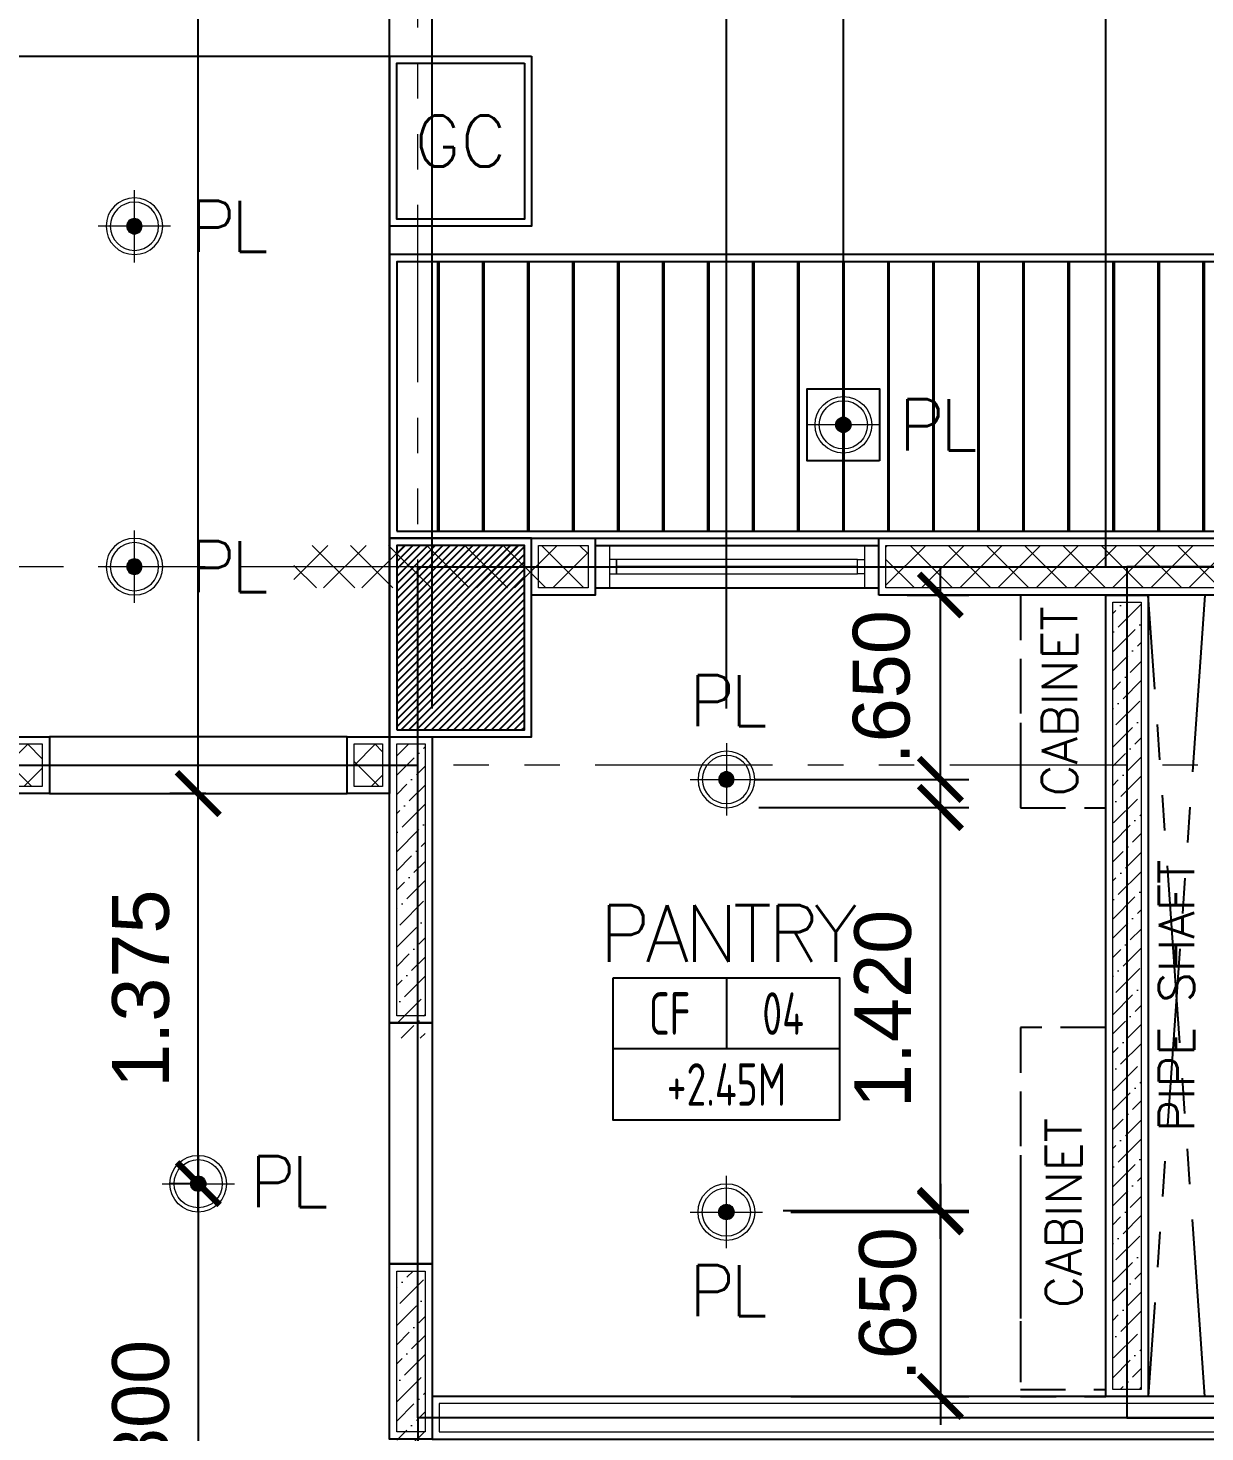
# Model space of a CAD drawing. Header units: metres. Extents: x -12400 to 1, y 0 to 106422.
# Drawn here: x -12147.329 to -12143.179, y 106352.187 to 106357.135 of the extents above; entities that cross this region are included whole.
import ezdxf
from ezdxf.enums import TextEntityAlignment as Align

# ---------------------------------------------------------------- set-up
doc = ezdxf.new("R2010")
doc.units = ezdxf.units.M
doc.header["$PDMODE"] = 35
for name, pattern in [('DASHED2', [0.375, 0.25, -0.125]), ('HIDDEN2', [4.762499999999999, 3.175, -1.5875]), ('PHANTOM2', [1.25, 0.625, -0.125, 0.125, -0.125, 0.125, -0.125])]:
    doc.linetypes.add(name, pattern=pattern)
for name, color, linetype, lineweight in [('.3', 6, 'Continuous', 30), ('0.1', 1, 'Continuous', 9), ('0.20', 2, 'Continuous', 20), ('A-DIM-100', 8, 'Continuous', 0), ('DIM 001', 251, 'Continuous', 13), ('HATCH', 250, 'Continuous', 5), ('LAYOUT', 1, 'Continuous', 20), ('LF 001', 51, 'Continuous', 20)]:
    doc.layers.add(name, color=color, linetype=linetype, lineweight=lineweight)
for name, color, linetype in [('C-SCHED', 1, 'Continuous'), ('E_FIX_LIGHT1', 2, 'Continuous'), ('lighting', 1, 'Continuous'), ('P-HIDE', 1, 'HIDDEN2'), ('stone', 15, 'Continuous'), ('txt', 2, 'Continuous'), ('WALL', 7, 'Continuous'), ('WINDOW', 1, 'Continuous')]:
    doc.layers.add(name, color=color, linetype=linetype)
doc.layers.add('GUIDELINES', color=206, linetype='Continuous', plot=False)
doc.styles.add('architxt', font='architxt.shx', dxfattribs={"width": 0.8})
doc.styles.add('DIMTXT-100', font='arial.ttf')
doc.styles.add('swis721', font='swiss.ttf')
doc.styles.add('T.25', font='romans.shx', dxfattribs={"height": 0.2})
doc.dimstyles.new('D-100', dxfattribs={"dimtxt": 0.2, "dimasz": 0.15, "dimexe": 0.1, "dimexo": 0.1, "dimgap": 0.1, "dimtad": 1, "dimdec": 3, "dimzin": 4, "dimdsep": 46, "dimtxsty": 'DIMTXT-100', "dimblk": 'ARCHTICK', "dimcen": 0.2, "dimdle": 0.1, "dimclrd": 8, "dimclre": 8, "dimclrt": 2, "dimadec": 0, "dimazin": 1, "dimtfac": 1, "dimtdec": 3, "dimtofl": 0, "dimtmove": 2, "dimatfit": 3, "dimfxl": 1, "dimarcsym": 0})
doc.dimstyles.new('DIM 200', dxfattribs={"dimtxt": 200, "dimasz": 1, "dimexe": 0, "dimexo": 40, "dimgap": 50, "dimtad": 1, "dimtoh": 1, "dimdec": 0, "dimlfac": 2, "dimtxsty": 'swis721', "dimblk": 'CIR', "dimcen": 0, "dimclrd": 155, "dimclre": 155, "dimclrt": 4, "dimadec": 0, "dimazin": 0, "dimtfac": 1, "dimtdec": 0, "dimtix": 1, "dimtmove": 1, "dimatfit": 3, "dimldrblk": 'CIR', "dimfxl": 0, "dimarcsym": 0})

# ---------------------------------------------------------------- blocks, each defined once
blk = doc.blocks.new('CIR')
at = {"color": 4}
blk.add_circle((0, 0), 50, dxfattribs=at)
blk = doc.blocks.new('A$C1B753C5A')
at = {"layer": 'WALL'}
h = blk.add_hatch(dxfattribs=at)
h.set_pattern_fill('ANSI31', color=250, scale=0.15)
h.set_pattern_definition([(45, (-1494.388102653662, 303.0677240852394), (-0.01325825214724777, 0.01325825214724777), [])])
h.paths.add_polyline_path([(0.4750000000001364, 0.6749999999999545), (0.02500000000009089, 0.6749999999999545), (0.02500000000009095, 0.02499999999997721), (0.4750000000001364, 0.02499999999997721)])
at = {"color": 7}
blk.add_lwpolyline([(0, 0), (0.5000000000002274, 0), (0.5000000000002274, 0.6999999999999318), (0, 0.6999999999999318)], close=True, dxfattribs=at)
at = {"layer": 'stone', "color": 5}
blk.add_lwpolyline([(0.02500000000009095, 0.02499999999997726), (0.4750000000001364, 0.02499999999997726), (0.4750000000001364, 0.6749999999999545), (0.02500000000009095, 0.6749999999999545)], close=True, dxfattribs=at)
blk = doc.blocks.new('COLUMNS2F')
blk.add_blockref('A$C1B753C5A', (-12146.05441529414, 106343.6499565114))
blk = doc.blocks.new('WINDOW-02')
at = {"layer": '.3', "color": 3}
blk.add_lwpolyline([(891.6890577681731, 3702.173521903613), (892.5390577681726, 3702.17352190362)], dxfattribs=at)
at = {"layer": '0.20'}
for points in [[(891.614057768173, 3702.098521903613), (891.664057768173, 3702.098521903613), (891.664057768173, 3702.248521903613), (891.614057768173, 3702.248521903613)], [(892.614057768173, 3702.098521903613), (892.5640577681729, 3702.098521903613), (892.5640577681729, 3702.248521903613), (892.614057768173, 3702.248521903613)], [(891.6890577681731, 3702.148521903613), (891.664057768173, 3702.148521903613), (891.664057768173, 3702.198521903613), (891.6890577681731, 3702.198521903613)], [(892.5390577681728, 3702.148521903613), (892.5640577681729, 3702.148521903613), (892.5640577681729, 3702.198521903613), (892.5390577681728, 3702.198521903613)]]:
    blk.add_lwpolyline(points, close=True, dxfattribs=at)
at = {"layer": '0.20', "color": 8}
blk.add_lwpolyline([(892.5390577681728, 3702.148521903613), (891.6890577681731, 3702.148521903613), (891.6890577681731, 3702.198521903613), (892.5390577681728, 3702.198521903613)], close=True, dxfattribs=at)
at = {"layer": 'WINDOW'}
for p, q in [((891.614057768173, 3702.248521903613), (892.614057768173, 3702.248521903613)), ((891.614057768173, 3702.098521903613), (892.614057768173, 3702.098521903613))]:
    blk.add_line(p, q, dxfattribs=at)
blk = doc.blocks.new('*U1737')
at = {"layer": 'HATCH'}
h = blk.add_hatch(dxfattribs=at)
h.set_pattern_fill('ANSI37', color=256, scale=0.03, angle=-180)
h.set_pattern_definition([(225, (0.262499999998, 0), (0.06735192090801863, -0.06735192090801868), []), (314.9999999999999, (0.262499999998, 0), (0.06735192090801868, 0.06735192090801861), [])])
h.paths.add_polyline_path([(0.02500000000873115, 0.1749999999883585), (0.02500000000873115, 0.02499999999417923), (1.325000000003457, 0.02499999999417923), (1.325000000003457, 0.1749999999883585)])
blk.add_lwpolyline([(0, 0.1999999999825377), (0, 0), (1.349999999997636, 0), (1.349999999997636, 0.1999999999825377)], close=True)
blk.add_lwpolyline([(0.02500000000873115, 0.1749999999883585), (0.02500000000873115, 0.02499999999417923), (1.325000000003457, 0.02499999999417923), (1.325000000003457, 0.1749999999883585)], close=True, dxfattribs=at)
blk = doc.blocks.new('*U1224')
at = {"layer": 'HATCH'}
h = blk.add_hatch(dxfattribs=at)
h.set_pattern_fill('ANSI36', color=256, scale=0.015)
h.set_pattern_definition([(45, (12095.79919102852, -106406.7665946045), (0.025256970340507, 0.09260889124852564), [0.1190625, -0.0238125, 0, -0.0238125])])
h.paths.add_polyline_path([(3.462500000016802, 0.1249999999854481), (3.462500000016802, 0.02499999999417923), (4.500000000017166, 0.02499999999417923), (4.500000000017166, 0.1249999999854481)])
at = {"color": 4}
blk.add_lwpolyline([(4.525000000016802, 0), (4.525000000016802, 0.1499999999796273), (0, 0.1499999999796273), (0, 0)], close=True, dxfattribs=at)
at = {"layer": 'HATCH'}
blk.add_lwpolyline([(4.500000000017166, 0.02499999999417923), (4.500000000017166, 0.1249999999854481), (0.0249999999996362, 0.1249999999854481), (0.0249999999996362, 0.02499999999417923)], close=True, dxfattribs=at)
blk = doc.blocks.new('*U1750')
at = {"layer": 'HATCH'}
h = blk.add_hatch(dxfattribs=at)
h.set_pattern_fill('ANSI36', color=256, scale=0.015)
h.set_pattern_definition([(45, (12092.2821910285, -106406.7665946045), (0.025256970340507, 0.09260889124852564), [0.1190625, -0.0238125, 0, -0.0238125])])
h.paths.add_polyline_path([(-0.05450000000121322, 0.1249999999854481), (-0.05450000000121322, 0.02499999999417923), (0.9829999999991506, 0.02499999999417923), (0.9829999999991506, 0.1249999999854481)])
at = {"color": 4}
blk.add_lwpolyline([(1.007999999998787, 0), (1.007999999998787, 0.1499999999796273), (0, 0.1499999999796273), (0, 0)], close=True, dxfattribs=at)
at = {"layer": 'HATCH'}
blk.add_lwpolyline([(0.9829999999991506, 0.02499999999417923), (0.9829999999991506, 0.1249999999854481), (0.0249999999996362, 0.1249999999854481), (0.0249999999996362, 0.02499999999417923)], close=True, dxfattribs=at)
blk = doc.blocks.new('*U1738')
at = {"layer": 'HATCH'}
h = blk.add_hatch(dxfattribs=at)
h.set_pattern_fill('ANSI36', color=256, scale=0.015)
h.set_pattern_definition([(45, (12094.09919102851, -106406.7665946045), (0.025256970340507, 0.09260889124852564), [0.1190625, -0.0238125, 0, -0.0238125])])
h.paths.add_polyline_path([(0.0249999999996362, 0.1249999999854481), (0.02499999999963642, 0.02499999999417923), (2.800000000002682, 0.02499999999417923), (2.800000000002682, 0.1249999999854481)])
at = {"color": 4}
blk.add_lwpolyline([(2.825000000002318, 0), (2.825000000002318, 0.1499999999796273), (0, 0.1499999999796273), (0, 0)], close=True, dxfattribs=at)
at = {"layer": 'HATCH'}
blk.add_lwpolyline([(2.800000000002682, 0.02499999999417923), (2.800000000002682, 0.1249999999854481), (0.0249999999996362, 0.1249999999854481), (0.0249999999996362, 0.02499999999417923)], close=True, dxfattribs=at)
blk = doc.blocks.new('*U1213')
at = {"layer": 'HATCH'}
h = blk.add_hatch(dxfattribs=at)
h.set_pattern_fill('ANSI36', color=256, scale=0.015)
h.set_pattern_definition([(45, (12091.89119102849, -106406.7665946045), (0.025256970340507, 0.09260889124852564), [0.1190625, -0.0238125, 0, -0.0238125])])
h.paths.add_polyline_path([(-0.4455000000190248, 0.1249999999854481), (-0.4455000000190248, 0.02499999999417923), (0.591999999981339, 0.02499999999417923), (0.591999999981339, 0.1249999999854481)])
at = {"color": 4}
blk.add_lwpolyline([(0.6169999999809752, 0), (0.6169999999809752, 0.1499999999796273), (0, 0.1499999999796273), (0, 0)], close=True, dxfattribs=at)
at = {"layer": 'HATCH'}
blk.add_lwpolyline([(0.591999999981339, 0.02499999999417923), (0.591999999981339, 0.1249999999854481), (0.0249999999996362, 0.1249999999854481), (0.0249999999996362, 0.02499999999417923)], close=True, dxfattribs=at)
blk = doc.blocks.new('*U104')
at = {"layer": 'HATCH'}
h = blk.add_hatch(dxfattribs=at)
h.set_pattern_fill('ANSI37', color=256, scale=0.03, angle=-180)
h.set_pattern_definition([(225, (0.4374999999620857, 0), (0.06735192090801863, -0.06735192090801868), []), (314.9999999999999, (0.4374999999620857, 0), (0.06735192090801868, 0.06735192090801861), [])])
h.paths.add_polyline_path([(0.02500000000873115, 0.1749999999883585), (0.02500000000873115, 0.02499999999417923), (1.499999999967543, 0.02499999999417923), (1.499999999967543, 0.1749999999883585)])
blk.add_lwpolyline([(0, 0.1999999999825377), (0, 0), (1.524999999961722, 0), (1.524999999961722, 0.1999999999825377)], close=True)
blk.add_lwpolyline([(0.02500000000873115, 0.1749999999883585), (0.02500000000873115, 0.02499999999417923), (1.499999999967543, 0.02499999999417923), (1.499999999967543, 0.1749999999883585)], close=True, dxfattribs=at)
blk = doc.blocks.new('*U614')
at = {"layer": 'HATCH'}
h = blk.add_hatch(dxfattribs=at)
h.set_pattern_fill('ANSI37', color=256, scale=0.03, angle=-180)
h.set_pattern_definition([(225, (-0.8624999999792629, 0), (0.06735192090801863, -0.06735192090801868), []), (314.9999999999999, (-0.8624999999792629, 0), (0.06735192090801868, 0.06735192090801861), [])])
h.paths.add_polyline_path([(-0.8374999999705317, 0.1749999999883585), (-0.8374999999705317, 0.02499999999417923), (0.2000000000261941, 0.02499999999417923), (0.2000000000261941, 0.1749999999883585)])
blk.add_lwpolyline([(0, 0.1999999999825377), (0, 0), (0.2250000000203733, 0), (0.2250000000203733, 0.1999999999825377)], close=True)
blk.add_lwpolyline([(0.02500000000873115, 0.1749999999883585), (0.02500000000873115, 0.02499999999417923), (0.2000000000261941, 0.02499999999417923), (0.2000000000261941, 0.1749999999883585)], close=True, dxfattribs=at)
blk = doc.blocks.new('*U1766')
at = {"layer": 'HATCH'}
h = blk.add_hatch(dxfattribs=at)
h.set_pattern_fill('ANSI37', color=256, scale=0.03, angle=-180)
h.set_pattern_definition([(225, (-0.9375000000100036, 0), (0.06735192090801863, -0.06735192090801868), []), (314.9999999999999, (-0.9375000000100036, 0), (0.06735192090801868, 0.06735192090801861), [])])
h.paths.add_polyline_path([(0.02500000000873115, 0.1749999999883585), (0.02500000000873115, 0.02499999999417923), (0.1249999999954534, 0.02499999999417923), (0.1249999999954534, 0.1749999999883585)])
blk.add_lwpolyline([(0, 0.1999999999825377), (0, 0), (0.1499999999896326, 0), (0.1499999999896326, 0.1999999999825377)], close=True)
blk.add_lwpolyline([(0.02500000000873115, 0.1749999999883585), (0.02500000000873115, 0.02499999999417923), (0.1249999999954534, 0.02499999999417923), (0.1249999999954534, 0.1749999999883585)], close=True, dxfattribs=at)
blk = doc.blocks.new('A$Ce30c4869')
at = {"color": 1}
blk.add_lwpolyline([(16.2000000000171, 21.39999999996508), (18.00000000001819, 21.39999999996508)], dxfattribs=at)
for points in [[(18.50000000001819, 21.39999999996508), (18.50000000001819, 20.79999999997381), (18.00000000001819, 20.79999999997381), (18.00000000001819, 21.39999999996508)], [(18.47500000002401, 21.3749999999709), (18.47500000002401, 20.82499999996799), (18.02500000001237, 20.82499999996799), (18.02500000001237, 21.3749999999709)], [(16.80000000001382, 18.80000000096334), (17.85000000000218, 18.80000000096334), (17.85000000000218, 19.00000000007276), (16.80000000001382, 19.00000000007276)], [(17.99999999999454, 17.99199999998382), (18.14999999997417, 17.99199999998382), (18.14999999997417, 17.14199999999255), (17.99999999999454, 17.14199999999255)]]:
    blk.add_lwpolyline(points, close=True, dxfattribs=at)
at = {"color": 8, "linetype": 'PHANTOM2'}
for points in [[(20.875, 19.5), (20.67499999999927, 16.67499999997381)], [(20.875, 16.67499999997381), (20.67500000000109, 19.5)]]:
    blk.add_lwpolyline(points, dxfattribs=at)
at = {"layer": 'GUIDELINES'}
for points in [[(1.100000000000364, 19.60000000000582), (10.10000000000036, 19.60000000000582), (10.10000000000036, 18.90000000000873), (18.10000000000036, 18.90000000000873), (18.10000000000036, 19.60000000000582), (27.10000000000036, 19.60000000000582), (27.10000000000036, 1.100000000005821), (18.10000000000036, 1.100000000005821), (18.10000000000036, 2.100000000122236), (10.10000000000036, 2.100000000122236), (10.10000000000036, 1.100000000005821), (1.100000000000364, 1.100000000005821)], [(18.10000000000036, 19.59999999999127), (20.60000000000036, 19.59999999999127), (20.60000000000036, 16.59999999999127), (18.10000000000036, 16.59999999999127)], [(20.95000000000073, 19.59999999999127), (20.60000000000036, 19.59999999999127), (20.60000000000036, 16.59999999999127), (20.95000000000073, 16.59999999999127)], [(22.60000000000036, 16.59999999999127), (18.10000000000036, 16.59999999999127), (18.10000000000036, 13.47499999999127), (22.60000000000036, 13.47499999999127)]]:
    blk.add_lwpolyline(points, close=True, dxfattribs=at)
at = {"layer": 'P-HIDE', "linetype": 'Continuous'}
blk.add_lwpolyline([(10.20000000000073, 18.9999999999709), (10.20000000000073, 21.39999999996508), (18.00000000001819, 21.39999999996508), (18.00000000001819, 18.9999999999709)], dxfattribs=at)
for name, p in [('COLUMNS2F', (12164.05441529414, -106324.6499565114)), ('*U1224', (18.14999999997417, 16.52499999983411))]:
    blk.add_blockref(name, p)
at = {"xscale": -1}
for name, p, rotation in [('*U614', (18.5, 19.69999999998254), 180), ('*U104', (19.72500000002037, 19.70000000017171), 180), ('WINDOW-02', (-872.8890577681523, 3721.773521903611), 180), ('*U1738', (20.52500000004147, 16.67499999998836), 270), ('*U1737', (15.45000000001528, 19.00000000094587), 180), ('*U1766', (17.8500000000131, 18.99999999995634), 180), ('*U1750', (17.99999999999454, 17.99199999998382), 270), ('*U1213', (17.99999999999454, 16.52500000000873), 270)]:
    blk.add_blockref(name, p, dxfattribs=dict(at, rotation=rotation))
at = {"layer": '0.1', "color": 2, "insert": (18.25000000001819, 21.09999999997672), "char_height": 0.18, "attachment_point": 5, "style": 'T.25'}
blk.add_mtext_dynamic_manual_height_columns('{\\C3;GC}', width=2.337371140579762, gutter_width=1, heights=[0], dxfattribs=at)
at = {"layer": '0.1', "color": 2, "insert": (20.77500000000146, 18.08749999999418), "char_height": 0.125, "attachment_point": 5, "rotation": 89.99999999999993, "style": 'T.25'}
blk.add_mtext_dynamic_manual_height_columns('PIPE SHAFT', width=1.286489697929028, gutter_width=1, heights=[0], dxfattribs=at)
blk = doc.blocks.new('L1')
at = {"layer": 'LF 001', "lineweight": 20, "ltscale": 1500}
h = blk.add_hatch(color=256, dxfattribs=at)
edge = h.paths.add_edge_path()
edge.add_arc((1.13686837721616e-13, -1.13686837721616e-13), 0.0318958546358772, 0, 360)
at = {"layer": 'LF 001', "color": 76, "lineweight": 18, "ltscale": 1500}
for points in [[(1.13686837721616e-13, 0.1499999999997499), (1.13686837721616e-13, -0.1500000000000909)], [(-0.1499999999999773, -1.13686837721616e-13), (0.1500000000000909, -1.13686837721616e-13)]]:
    blk.add_lwpolyline(points, dxfattribs=at)
at = {"layer": 'LF 001', "ltscale": 1500}
blk.add_lwpolyline([(-0.09999999999990905, -1.13686837721616e-13, -1), (0.1000000000000227, -1.13686837721616e-13, -1)], format="xyb", close=True, dxfattribs=at)
at = {"layer": 'LF 001', "lineweight": 20, "ltscale": 1500}
blk.add_circle((1.13686837721616e-13, -1.13686837721616e-13), 0.0318958546358772, dxfattribs=at)
blk = doc.blocks.new('LO')
at = {"layer": 'LAYOUT', "xscale": 1000, "yscale": 1000, "zscale": 1000}
blk.add_blockref('L1', (0, 0), dxfattribs=at)
blk = doc.blocks.new('*U1960')
at = {"layer": 'LF 001', "ltscale": 1500}
blk.add_circle((0, -3.995415109869782e-14), 0.0998520709958535, dxfattribs=at)
at = {"layer": 'lighting', "xscale": 0.0008492979043710491, "yscale": 0.0008492979043710491, "zscale": 0.0008492979043710491}
blk.add_blockref('LO', (0, -3.995415109869782e-14), dxfattribs=at)
blk = doc.blocks.new('A$C1aea4ed3')
h = blk.add_hatch()
h.set_pattern_fill('ANSI31', color=8, scale=0.05, angle=45)
h.set_pattern_definition([(90, (12129.21296792572, -106290.2629166174), (-0.15875, 0), [])])
h.paths.add_polyline_path([(18.02499999999418, 19.72499999997672), (27.18964466094076, 19.72499999999127), (28.13964466095422, 20.67499999998836), (18.02499999999418, 20.67499999998836)])
at = {"color": 1}
blk.add_lwpolyline([(18, 19.69999999998254), (27.19999999999709, 19.69999999999709), (28.20000000000073, 20.69999999998254), (18, 20.69999999998254), (18, 19.69999999998254)], dxfattribs=at)
at = {"color": 8}
for points in [[(18.02499999999418, 19.72499999999127), (27.18964466094076, 19.72500000000582), (28.13964466095422, 20.67500000000291), (18.02499999999418, 20.67500000000291)], [(18.02499999999418, 19.72499999997672), (27.18964466094076, 19.72499999999127), (28.13964466095422, 20.67499999998836), (18.02499999999418, 20.67499999998836)]]:
    blk.add_lwpolyline(points, close=True, dxfattribs=at)
at = {"color": 1}
blk.add_lwpolyline([(19.72739468565487, 19.97260531435313), (19.47260531434222, 19.97260531433858), (19.47260531434222, 20.22739468562941), (19.72739468565487, 20.22739468564396)], close=True, dxfattribs=at)
at = {"color": 250, "linetype": 'DASHED2', "ltscale": 0.5}
for points in [[(20.22500000000036, 19.5), (20.22500000000036, 18.75), (20.52500000000146, 18.75), (20.52500000000146, 19.5)], [(20.22500000000218, 17.97499999999127), (20.22500000000036, 16.67499999998836), (20.52500000000146, 16.67499999998836), (20.52500000000146, 17.97499999999127)]]:
    blk.add_lwpolyline(points, close=True, dxfattribs=at)
at = {"color": 1, "linetype": 'HIDDEN2', "ltscale": 0.05}
for points in [[(20.22500000000036, 19.49999999998545), (20.22500000000036, 18.74999999998545), (20.52500000000146, 18.74999999998545), (20.52500000000146, 19.49999999998545)], [(20.22500000000218, 17.97499999997672), (20.22500000000036, 16.69999999998254), (20.52500000000146, 16.69999999998254), (20.52500000000146, 17.97499999997672)]]:
    blk.add_lwpolyline(points, close=True, dxfattribs=at)
at = {"layer": 'E_FIX_LIGHT1'}
for p, rotation in [((19.59999999999854, 20.09999999999127), 270), ((17.32499999998799, 17.42499999968277), 90), ((19.18749999999091, 17.32499999995343), 90)]:
    blk.add_blockref('*U1960', p, dxfattribs=dict(at, rotation=rotation))
at = {"layer": 'E_FIX_LIGHT1', "xscale": -1.000000000000003, "rotation": 90}
blk.add_blockref('*U1960', (19.18749999999091, 18.85000000000582), dxfattribs=at)
at = {"layer": '0.1', "color": 2, "char_height": 0.125, "attachment_point": 5, "style": 'T.25'}
for width, insert, rotation in [(1.877873459815419, (20.3625000000211, 19.12499999998545), 90.00000000000006), (1.286489697929028, (20.37680008762982, 17.32159467389283), 89.99999999999993)]:
    blk.add_mtext_dynamic_manual_height_columns('{\\C3;CABINET}', width=width, gutter_width=1, heights=[0], dxfattribs=dict(at, insert=insert, rotation=rotation))
at = {"layer": 'txt', "color": 6, "linetype": 'Continuous', "char_height": 0.18, "attachment_point": 5, "style": 'T.25'}
for insert in [(17.42739468567379, 20.79999999995925), (19.9273946856556, 20.09999999997672), (17.42739468567379, 19.59999999994761), (19.18749999999091, 19.12739468563814), (17.63842290066714, 17.43243831650761), (19.18749999999091, 17.04760531432112)]:
    blk.add_mtext_dynamic_manual_height_columns('{\\T0.9;PL}', width=0.6453045245441018, gutter_width=0.001, heights=[0], dxfattribs=dict(at, insert=insert))
blk = doc.blocks.new('_ArchTick')
at = {"color": 0, "linetype": 'ByBlock', "const_width": 0.15}
blk.add_lwpolyline([(-0.5, -0.5), (0.5, 0.5)], dxfattribs=at)
blk = doc.blocks.new('*D1393')
at = {"layer": 'DEFPOINTS', "color": 0, "transparency": 16777216}
for p in [(-12144.86691563764, 106359.0365394432), (-12145.90441563766, 106354.6365394432), (-12144.86691563764, 106354.6365394432)]:
    blk.add_point(p, dxfattribs=at)
at = {"layer": 'DIM 001', "color": 8, "lineweight": -2, "transparency": 16777216}
for p, q in [((-12145.90441563766, 106354.7365394432), (-12145.90441563766, 106359.1365394432)), ((-12144.86691563764, 106354.7365394432), (-12144.86691563764, 106359.1365394432)), ((-12146.00441563766, 106359.0365394432), (-12144.76691563764, 106359.0365394432))]:
    blk.add_line(p, q, dxfattribs=at)
at = {"layer": 'DIM 001', "color": 8, "lineweight": -2, "transparency": 16777216, "xscale": 0.15, "yscale": 0.15, "zscale": 0.15, "rotation": 180}
blk.add_blockref('_ArchTick', (-12145.90441563766, 106359.0365394432), dxfattribs=at)
at = {"layer": 'DIM 001', "color": 8, "lineweight": -2, "transparency": 16777216, "xscale": 0.15, "yscale": 0.15, "zscale": 0.15}
blk.add_blockref('_ArchTick', (-12144.86691563764, 106359.0365394432), dxfattribs=at)
at = {"layer": 'DIM 001', "color": 2, "transparency": 16777216, "insert": (-12145.38566563765, 106359.2387222536), "char_height": 0.2, "attachment_point": 5, "style": 'DIMTXT-100'}
blk.add_mtext('1.038', dxfattribs=at)
blk = doc.blocks.new('*D1394')
at = {"layer": 'DEFPOINTS', "color": 0, "transparency": 16777216}
for p in [(-12144.85272934504, 106354.3877002548), (-12144.76724397522, 106352.9675390925), (-12144.11251317109, 106352.9675390925)]:
    blk.add_point(p, dxfattribs=at)
at = {"layer": 'DIM 001', "color": 8, "lineweight": -2, "transparency": 16777216}
for p, q in [((-12144.11251317109, 106354.4877002548), (-12144.11251317109, 106352.8675390925)), ((-12144.75272934504, 106354.3877002548), (-12144.01251317109, 106354.3877002548)), ((-12144.66724397522, 106352.9675390925), (-12144.01251317109, 106352.9675390925))]:
    blk.add_line(p, q, dxfattribs=at)
at = {"layer": 'DIM 001', "color": 8, "lineweight": -2, "transparency": 16777216, "xscale": 0.15, "yscale": 0.15, "zscale": 0.15}
for p, rotation in [((-12144.11251317109, 106354.3877002548), 90), ((-12144.11251317109, 106352.9675390925), 270)]:
    blk.add_blockref('_ArchTick', p, dxfattribs=dict(at, rotation=rotation))
at = {"layer": 'DIM 001', "color": 2, "transparency": 16777216, "insert": (-12144.3146277686, 106353.6776196736), "char_height": 0.2, "attachment_point": 5, "rotation": 90, "style": 'DIMTXT-100'}
blk.add_mtext('1.420', dxfattribs=at)
blk = doc.blocks.new('*D1395')
at = {"layer": 'DEFPOINTS', "color": 0, "transparency": 16777216}
for p in [(-12144.73952095199, 106352.9615394432), (-12144.73952095199, 106352.3115394431), (-12144.11233276256, 106352.3115394431)]:
    blk.add_point(p, dxfattribs=at)
at = {"layer": 'DIM 001', "color": 8, "lineweight": -2, "transparency": 16777216}
for p, q in [((-12144.11233276256, 106353.0615394432), (-12144.11233276256, 106352.2115394431)), ((-12144.63952095199, 106352.9615394432), (-12144.01233276256, 106352.9615394432)), ((-12144.63952095199, 106352.3115394431), (-12144.01233276256, 106352.3115394431))]:
    blk.add_line(p, q, dxfattribs=at)
at = {"layer": 'DIM 001', "color": 8, "lineweight": -2, "transparency": 16777216, "xscale": 0.15, "yscale": 0.15, "zscale": 0.15}
for p, rotation in [((-12144.11233276256, 106352.9615394432), 90), ((-12144.11233276256, 106352.3115394431), 270)]:
    blk.add_blockref('_ArchTick', p, dxfattribs=dict(at, rotation=rotation))
at = {"layer": 'DIM 001', "color": 2, "transparency": 16777216, "insert": (-12144.29760290735, 106352.6365394431), "char_height": 0.2, "attachment_point": 5, "rotation": 90, "style": 'DIMTXT-100'}
blk.add_mtext('.650', dxfattribs=at)
blk = doc.blocks.new('*D1396')
at = {"layer": 'DEFPOINTS', "color": 0, "transparency": 16777216}
for p in [(-12144.32941563762, 106355.1365394435), (-12144.11233276256, 106355.1365394435), (-12144.86691563765, 106354.4865394433)]:
    blk.add_point(p, dxfattribs=at)
at = {"layer": 'DIM 001', "color": 8, "lineweight": -2, "transparency": 16777216}
for p, q in [((-12144.11233276256, 106354.3865394433), (-12144.11233276256, 106355.2365394435)), ((-12144.22941563762, 106355.1365394435), (-12144.01233276256, 106355.1365394435)), ((-12144.76691563765, 106354.4865394433), (-12144.01233276256, 106354.4865394433))]:
    blk.add_line(p, q, dxfattribs=at)
at = {"layer": 'DIM 001', "color": 8, "lineweight": -2, "transparency": 16777216, "xscale": 0.15, "yscale": 0.15, "zscale": 0.15}
for p, rotation in [((-12144.11233276256, 106355.1365394435), 90), ((-12144.11233276256, 106354.4865394433), 270)]:
    blk.add_blockref('_ArchTick', p, dxfattribs=dict(at, rotation=rotation))
at = {"layer": 'DIM 001', "color": 2, "transparency": 16777216, "insert": (-12144.31970563875, 106354.8115394433), "char_height": 0.2, "attachment_point": 5, "rotation": 90, "style": 'DIMTXT-100'}
blk.add_mtext('.650', dxfattribs=at)
blk = doc.blocks.new('*D1391')
at = {"layer": 'DEFPOINTS', "color": 0, "transparency": 16777216}
for p in [(-12146.72941563765, 106359.0365394432), (-12147.40441563765, 106354.4365394432), (-12146.72941563765, 106353.1889341285)]:
    blk.add_point(p, dxfattribs=at)
at = {"layer": 'DIM 001', "color": 8, "lineweight": -2, "transparency": 16777216}
for p, q in [((-12147.40441563765, 106354.5365394432), (-12147.40441563765, 106359.1365394432)), ((-12146.72941563765, 106353.2889341285), (-12146.72941563765, 106359.1365394432)), ((-12147.50441563765, 106359.0365394432), (-12146.62941563765, 106359.0365394432))]:
    blk.add_line(p, q, dxfattribs=at)
at = {"layer": 'DIM 001', "color": 8, "lineweight": -2, "transparency": 16777216, "xscale": 0.15, "yscale": 0.15, "zscale": 0.15, "rotation": 180}
blk.add_blockref('_ArchTick', (-12147.40441563765, 106359.0365394432), dxfattribs=at)
at = {"layer": 'DIM 001', "color": 8, "lineweight": -2, "transparency": 16777216, "xscale": 0.15, "yscale": 0.15, "zscale": 0.15}
blk.add_blockref('_ArchTick', (-12146.72941563765, 106359.0365394432), dxfattribs=at)
at = {"layer": 'DIM 001', "color": 2, "transparency": 16777216, "insert": (-12147.06691563765, 106359.2365394432), "char_height": 0.2, "attachment_point": 5, "style": 'DIMTXT-100'}
blk.add_mtext('.675', dxfattribs=at)
blk = doc.blocks.new('*D1392')
at = {"layer": 'DEFPOINTS', "color": 0, "transparency": 16777216}
for p in [(-12146.05441563764, 106359.0365394432), (-12146.05441563764, 106354.4365394433), (-12146.72941563765, 106353.1889341285)]:
    blk.add_point(p, dxfattribs=at)
at = {"layer": 'DIM 001', "color": 8, "lineweight": -2, "transparency": 16777216}
for p, q in [((-12146.72941563765, 106353.2889341285), (-12146.72941563765, 106359.1365394432)), ((-12146.05441563764, 106354.5365394433), (-12146.05441563764, 106359.1365394432)), ((-12146.82941563765, 106359.0365394432), (-12145.95441563764, 106359.0365394432))]:
    blk.add_line(p, q, dxfattribs=at)
at = {"layer": 'DIM 001', "color": 8, "lineweight": -2, "transparency": 16777216, "xscale": 0.15, "yscale": 0.15, "zscale": 0.15, "rotation": 180}
blk.add_blockref('_ArchTick', (-12146.72941563765, 106359.0365394432), dxfattribs=at)
at = {"layer": 'DIM 001', "color": 8, "lineweight": -2, "transparency": 16777216, "xscale": 0.15, "yscale": 0.15, "zscale": 0.15}
blk.add_blockref('_ArchTick', (-12146.05441563764, 106359.0365394432), dxfattribs=at)
at = {"layer": 'DIM 001', "color": 2, "transparency": 16777216, "insert": (-12146.39191563764, 106359.2365394432), "char_height": 0.2, "attachment_point": 5, "style": 'DIMTXT-100'}
blk.add_mtext('.675', dxfattribs=at)
blk = doc.blocks.new('*D1331')
at = {"layer": 'DEFPOINTS', "color": 0, "transparency": 16777216}
for p in [(-12146.72941563767, 106354.4365394442), (-12146.60202095199, 106354.4365394442), (-12146.60202095199, 106353.0615394429)]:
    blk.add_point(p, dxfattribs=at)
at = {"layer": 'DIM 001', "color": 8, "lineweight": -2, "transparency": 16777216}
for p, q in [((-12146.72941563767, 106352.9615394429), (-12146.72941563767, 106354.5365394442)), ((-12146.70202095199, 106354.4365394442), (-12146.82941563767, 106354.4365394442)), ((-12146.70202095199, 106353.0615394429), (-12146.82941563767, 106353.0615394429))]:
    blk.add_line(p, q, dxfattribs=at)
at = {"layer": 'DIM 001', "color": 8, "lineweight": -2, "transparency": 16777216, "xscale": 0.15, "yscale": 0.15, "zscale": 0.15}
for p, rotation in [((-12146.72941563767, 106354.4365394442), 90), ((-12146.72941563767, 106353.0615394429), 270)]:
    blk.add_blockref('_ArchTick', p, dxfattribs=dict(at, rotation=rotation))
at = {"layer": 'DIM 001', "color": 2, "transparency": 16777216, "insert": (-12146.93159844801, 106353.7490394436), "char_height": 0.2, "attachment_point": 5, "rotation": 90, "style": 'DIMTXT-100'}
blk.add_mtext('1.375', dxfattribs=at)
blk = doc.blocks.new('*D1332')
at = {"layer": 'DEFPOINTS', "color": 0, "transparency": 16777216}
for p in [(-12146.72941563765, 106353.0615394429), (-12146.72941563765, 106351.2615394429), (-12146.72941563767, 106351.2615394429)]:
    blk.add_point(p, dxfattribs=at)
at = {"layer": 'DIM 001', "color": 8, "lineweight": -2, "transparency": 16777216}
blk.add_line((-12146.72941563767, 106353.161539443), (-12146.72941563767, 106351.1615394429), dxfattribs=at)
at = {"layer": 'DIM 001', "color": 8, "lineweight": -2, "transparency": 16777216, "xscale": 0.15, "yscale": 0.15, "zscale": 0.15}
for p, rotation in [((-12146.72941563767, 106353.0615394429), 90), ((-12146.72941563767, 106351.2615394429), 270)]:
    blk.add_blockref('_ArchTick', p, dxfattribs=dict(at, rotation=rotation))
at = {"layer": 'DIM 001', "color": 2, "transparency": 16777216, "insert": (-12146.93153023518, 106352.1615394429), "char_height": 0.2, "attachment_point": 5, "rotation": 90, "style": 'DIMTXT-100'}
blk.add_mtext('1.800', dxfattribs=at)
blk = doc.blocks.new('*D1334')
at = {"layer": 'DEFPOINTS', "color": 0, "transparency": 16777216}
for p in [(-12143.52941563763, 106359.0365394432), (-12143.52941563763, 106355.1365394434), (-12144.86691563764, 106354.6365394432)]:
    blk.add_point(p, dxfattribs=at)
at = {"layer": 'DIM 001', "color": 8, "lineweight": -2, "transparency": 16777216}
for p, q in [((-12144.86691563764, 106354.7365394432), (-12144.86691563764, 106359.1365394432)), ((-12143.52941563763, 106355.2365394434), (-12143.52941563763, 106359.1365394432)), ((-12144.96691563764, 106359.0365394432), (-12143.42941563763, 106359.0365394432))]:
    blk.add_line(p, q, dxfattribs=at)
at = {"layer": 'DIM 001', "color": 8, "lineweight": -2, "transparency": 16777216, "xscale": 0.15, "yscale": 0.15, "zscale": 0.15, "rotation": 180}
blk.add_blockref('_ArchTick', (-12144.86691563764, 106359.0365394432), dxfattribs=at)
at = {"layer": 'DIM 001', "color": 8, "lineweight": -2, "transparency": 16777216, "xscale": 0.15, "yscale": 0.15, "zscale": 0.15}
blk.add_blockref('_ArchTick', (-12143.52941563763, 106359.0365394432), dxfattribs=at)
at = {"layer": 'DIM 001', "color": 2, "transparency": 16777216, "insert": (-12144.19816563764, 106359.2387222536), "char_height": 0.2, "attachment_point": 5, "style": 'DIMTXT-100'}
blk.add_mtext('1.338', dxfattribs=at)
blk = doc.blocks.new('*D1316')
at = {"layer": 'DEFPOINTS', "color": 0, "transparency": 16777216}
for p in [(-12144.45441563764, 106358.5865394432), (-12146.05441563762, 106356.3365394432), (-12144.45441563764, 106355.8639341289)]:
    blk.add_point(p, dxfattribs=at)
at = {"layer": 'DIM 001', "color": 8, "lineweight": -2, "transparency": 16777216}
for p, q in [((-12146.05441563762, 106356.4365394432), (-12146.05441563762, 106358.6865394432)), ((-12144.45441563764, 106355.9639341289), (-12144.45441563764, 106358.6865394432)), ((-12146.15441563762, 106358.5865394432), (-12144.35441563764, 106358.5865394432))]:
    blk.add_line(p, q, dxfattribs=at)
at = {"layer": 'DIM 001', "color": 8, "lineweight": -2, "transparency": 16777216, "xscale": 0.15, "yscale": 0.15, "zscale": 0.15, "rotation": 180}
blk.add_blockref('_ArchTick', (-12146.05441563762, 106358.5865394432), dxfattribs=at)
at = {"layer": 'DIM 001', "color": 8, "lineweight": -2, "transparency": 16777216, "xscale": 0.15, "yscale": 0.15, "zscale": 0.15}
blk.add_blockref('_ArchTick', (-12144.45441563764, 106358.5865394432), dxfattribs=at)
at = {"layer": 'DIM 001', "color": 2, "transparency": 16777216, "insert": (-12145.25441563763, 106358.7886540407), "char_height": 0.2, "attachment_point": 5, "style": 'DIMTXT-100'}
blk.add_mtext('1.600', dxfattribs=at)
blk = doc.blocks.new('*D1317')
at = {"layer": 'DEFPOINTS', "color": 0, "transparency": 16777216}
for p in [(-12141.45441563764, 106358.5865394432), (-12144.45441563764, 106355.8639341289), (-12141.45441563764, 106355.8639341289)]:
    blk.add_point(p, dxfattribs=at)
at = {"layer": 'DIM 001', "color": 8, "lineweight": -2, "transparency": 16777216}
for p, q in [((-12144.45441563764, 106355.9639341289), (-12144.45441563764, 106358.6865394432)), ((-12141.45441563764, 106355.9639341289), (-12141.45441563764, 106358.6865394432)), ((-12144.55441563764, 106358.5865394432), (-12141.35441563764, 106358.5865394432))]:
    blk.add_line(p, q, dxfattribs=at)
at = {"layer": 'DIM 001', "color": 8, "lineweight": -2, "transparency": 16777216, "xscale": 0.15, "yscale": 0.15, "zscale": 0.15, "rotation": 180}
blk.add_blockref('_ArchTick', (-12144.45441563764, 106358.5865394432), dxfattribs=at)
at = {"layer": 'DIM 001', "color": 8, "lineweight": -2, "transparency": 16777216, "xscale": 0.15, "yscale": 0.15, "zscale": 0.15}
blk.add_blockref('_ArchTick', (-12141.45441563764, 106358.5865394432), dxfattribs=at)
at = {"layer": 'DIM 001', "color": 2, "transparency": 16777216, "insert": (-12142.95441563764, 106358.7887222536), "char_height": 0.2, "attachment_point": 5, "style": 'DIMTXT-100'}
blk.add_mtext('3.000', dxfattribs=at)
blk = doc.blocks.new('GRID1')
at = {"color": 6, "linetype": 'PHANTOM2'}
for points in [[(-12143.25441529414, 106384.7702236537), (-12143.25441529414, 106412.5702236537)], [(-12130.75441529413, 106407.8702236537), (-12163.75441529414, 106407.8702236537)], [(-12130.75441529413, 106407.1702236537), (-12163.15441529414, 106407.1702236537)]]:
    blk.add_leader(points, dimstyle='DIM 200', override={"dimasz": 0.002, "dimgap": 60, "dimtad": 0}, dxfattribs=at)

msp = doc.modelspace()

# ---------------------------------------------------------------- hatches: boundary and pattern name
at = {"layer": 'HATCH'}
h = msp.add_hatch(dxfattribs=at)
h.set_pattern_fill('ANSI31', color=8, scale=0.05, angle=45)
h.set_pattern_definition([(90, (-34.84144771191859, 45.37362282576214), (-0.15875, 0), [])])
h.paths.add_polyline_path([(-12146.02941563764, 106355.3615394432), (-12136.86477097669, 106355.3615394432), (-12135.91477097668, 106356.3115394432), (-12146.02941563764, 106356.3115394432)])

# ---------------------------------------------------------------- linework, layer by layer
at = {"color": 1}
msp.add_lwpolyline([(-12146.05441563763, 106355.3365394432), (-12136.85441563764, 106355.3365394432), (-12135.85441563763, 106356.3365394432), (-12146.05441563763, 106356.3365394432), (-12146.05441563763, 106355.3365394432)], dxfattribs=at)
at = {"color": 8}
msp.add_lwpolyline([(-12146.02941563764, 106355.3615394432), (-12136.86477097669, 106355.3615394432), (-12135.91477097668, 106356.3115394432), (-12146.02941563764, 106356.3115394432)], close=True, dxfattribs=at)
msp.add_lwpolyline([(-12146.02941563764, 106355.3615394432), (-12136.86477097669, 106355.3615394432), (-12135.91477097668, 106356.3115394432), (-12146.02941563764, 106356.3115394432)], close=True, dxfattribs=at)
at = {"color": 1}
msp.add_lwpolyline([(-12144.32702095198, 106355.6091447576), (-12144.58181032329, 106355.6091447575), (-12144.58181032329, 106355.8639341288), (-12144.32702095198, 106355.8639341289)], close=True, dxfattribs=at)
at = {"color": 250, "linetype": 'DASHED2', "ltscale": 0.5}
for points in [[(-12143.82941563763, 106355.1365394432), (-12143.82941563763, 106354.3865394432), (-12143.52941563763, 106354.3865394432), (-12143.52941563763, 106355.1365394432)], [(-12143.82941563763, 106353.6115394432), (-12143.82941563763, 106352.3115394432), (-12143.52941563763, 106352.3115394432), (-12143.52941563763, 106353.6115394432)]]:
    msp.add_lwpolyline(points, close=True, dxfattribs=at)
at = {"color": 1, "linetype": 'HIDDEN2', "ltscale": 0.05}
for points in [[(-12143.82941563763, 106355.1365394432), (-12143.82941563763, 106354.3865394432), (-12143.52941563763, 106354.3865394432), (-12143.52941563763, 106355.1365394432)], [(-12143.82941563763, 106353.6115394432), (-12143.82941563763, 106352.3365394432), (-12143.52941563763, 106352.3365394432), (-12143.52941563763, 106353.6115394432)]]:
    msp.add_lwpolyline(points, close=True, dxfattribs=at)
at = {"layer": 'C-SCHED'}
for p, q in [((-12144.86691563764, 106353.7865394431), (-12144.86691563764, 106353.5365394431)), ((-12144.46691563764, 106353.5365394431), (-12145.26691563764, 106353.5365394431))]:
    msp.add_line(p, q, dxfattribs=at)
msp.add_lwpolyline([(-12145.26691563764, 106353.7865394431), (-12145.26691563764, 106353.2865394431), (-12144.46691563764, 106353.2865394431), (-12144.46691563764, 106353.7865394431)], close=True, dxfattribs=at)

# ---------------------------------------------------------------- block references
at = {"color": 1}
msp.add_blockref('A$Ce30c4869', (-12164.05441563763, 106335.6365394432), dxfattribs=at)
msp.add_blockref('A$C1aea4ed3', (-12164.05441563763, 106335.6365394432))
at = {"layer": 'A-DIM-100'}
msp.add_blockref('GRID1', (-2.700000000000728, -52.63368421052292), dxfattribs=at)
at = {"layer": 'E_FIX_LIGHT1', "xscale": -1}
for p, rotation in [((-12146.95441563762, 106356.4365394432), 270), ((-12146.95441563762, 106355.2365394432), 270), ((-12144.86691563764, 106354.4865394432), 90)]:
    msp.add_blockref('*U1960', p, dxfattribs=dict(at, rotation=rotation))
at = {"layer": 'E_FIX_LIGHT1'}
for p, rotation in [((-12144.45441563764, 106355.7365394432), 270), ((-12146.72941563765, 106353.0615394429), 90), ((-12144.86691563764, 106352.9615394432), 90)]:
    msp.add_blockref('*U1960', p, dxfattribs=dict(at, rotation=rotation))

# ---------------------------------------------------------------- texts
at = {"linetype": 'Continuous', "insert": (-12144.86691563764, 106353.9439047584), "char_height": 0.2, "attachment_point": 5, "style": 'T.25'}
msp.add_mtext_dynamic_manual_height_columns('{\\T0.9;\\C3;PANTRY}', width=1.462197568752075, gutter_width=0.001, heights=[0], dxfattribs=at)
at = {"layer": '0.1', "color": 2, "char_height": 0.125, "attachment_point": 5, "style": 'T.25'}
for width, insert, rotation in [(1.877873459815419, (-12143.69191563761, 106354.7615394432), 90.00000000000006), (1.286489697929028, (-12143.67761555, 106352.9581341171), 89.99999999999993)]:
    msp.add_mtext_dynamic_manual_height_columns('{\\C3;CABINET}', width=width, gutter_width=1, heights=[0], dxfattribs=dict(at, insert=insert, rotation=rotation))
at = {"layer": 'C-SCHED', "color": 2, "style": 'architxt', "width": 0.8}
msp.add_text('CF', height=0.15, dxfattribs=at).set_placement((-12145.06691563764, 106353.5861807027), align=Align.CENTER)
for tag, p in [('04', (-12144.66691563764, 106353.5861807027)), ('+2.45M', (-12144.866916189, 106353.3361793617))]:
    msp.add_attdef(tag, text='-', height=0.15, dxfattribs=at).set_placement(p, align=Align.CENTER)

# ---------------------------------------------------------------- dimensions: what is measured, and where the dimension line sits
at = {"layer": 'DIM 001'}
for base, p1, p2, picture, middle in [((-12146.72941563765, 106359.0365394432), (-12147.40441563765, 106354.4365394432), (-12146.72941563765, 106353.1889341285), '*D1391', (-12147.06691563765, 106359.2365394432)), ((-12146.05441563764, 106359.0365394432), (-12146.72941563765, 106353.1889341285), (-12146.05441563764, 106354.4365394433), '*D1392', (-12146.39191563764, 106359.2365394432))]:
    dim = msp.add_linear_dim(base=base, p1=p1, p2=p2, dimstyle='D-100', dxfattribs=at)
    dim.commit()
    dim.dimension.update_dxf_attribs({"geometry": picture, "text_midpoint": middle, "dimtype": 160})
for base, p1, p2, picture, middle in [((-12144.86691563764, 106359.0365394432), (-12145.90441563766, 106354.6365394432), (-12144.86691563764, 106354.6365394432), '*D1393', (-12145.38566563765, 106359.2387222536)), ((-12143.52941563763, 106359.0365394432), (-12144.86691563764, 106354.6365394432), (-12143.52941563763, 106355.1365394434), '*D1334', (-12144.19816563764, 106359.2387222536)), ((-12144.45441563764, 106358.5865394432), (-12146.05441563762, 106356.3365394432), (-12144.45441563764, 106355.8639341289), '*D1316', (-12145.25441563763, 106358.7886540407)), ((-12141.45441563764, 106358.5865394432), (-12144.45441563764, 106355.8639341289), (-12141.45441563764, 106355.8639341289), '*D1317', (-12142.95441563764, 106358.7887222536))]:
    dim = msp.add_linear_dim(base=base, p1=p1, p2=p2, dimstyle='D-100', dxfattribs=at)
    dim.commit()
    dim.dimension.update_dxf_attribs({"geometry": picture, "text_midpoint": middle})
for base, p1, p2, picture, middle in [((-12144.11233276256, 106355.1365394435), (-12144.86691563764, 106354.4865394432), (-12144.32941563761, 106355.1365394434), '*D1396', (-12144.31970563875, 106354.8115394433)), ((-12144.11233276256, 106352.3115394431), (-12144.73952095199, 106352.9615394432), (-12144.73952095199, 106352.311539443), '*D1395', (-12144.29760290735, 106352.6365394431))]:
    dim = msp.add_linear_dim(base=base, p1=p1, p2=p2, angle=90, dimstyle='D-100', dxfattribs=at)
    dim.commit()
    dim.dimension.update_dxf_attribs({"geometry": picture, "text_midpoint": middle, "dimtype": 160})
for base, p1, p2, picture, middle in [((-12146.72941563767, 106354.4365394442), (-12146.60202095199, 106353.0615394429), (-12146.60202095199, 106354.4365394442), '*D1331', (-12146.93159844801, 106353.7490394436)), ((-12144.11251317109, 106352.9675390925), (-12144.85272934504, 106354.3877002547), (-12144.76724397522, 106352.9675390925), '*D1394', (-12144.3146277686, 106353.6776196736)), ((-12146.72941563767, 106351.2615394429), (-12146.72941563765, 106353.0615394429), (-12146.72941563765, 106351.2615394429), '*D1332', (-12146.93153023518, 106352.1615394429))]:
    dim = msp.add_linear_dim(base=base, p1=p1, p2=p2, angle=90, dimstyle='D-100', dxfattribs=at)
    dim.commit()
    dim.dimension.update_dxf_attribs({"geometry": picture, "text_midpoint": middle})

doc.saveas('drawing.dxf')
